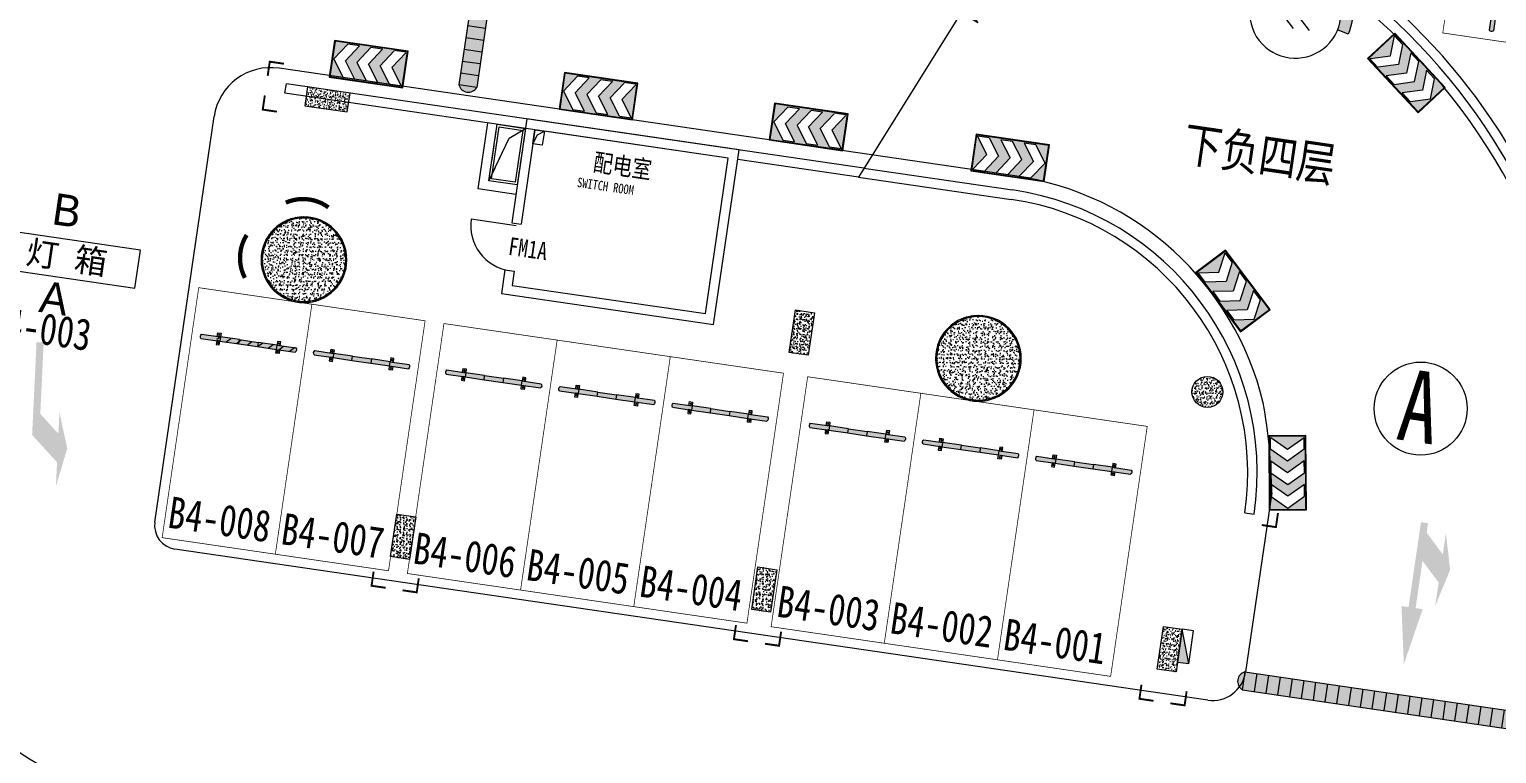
# Model space of a CAD drawing. Header units: inches. Extents: x -414268 to 632271, y -366004 to 318730.
# Drawn here: x -86079 to -55293, y 151949 to 167147 of the extents above; entities that cross this region are included whole.
import ezdxf
from ezdxf.enums import TextEntityAlignment as Align

# ---------------------------------------------------------------- set-up
doc = ezdxf.new("R2010")
doc.units = ezdxf.units.IN
doc.header["$LTSCALE"] = 1200
doc.header["$MEASUREMENT"] = 0
doc.linetypes.add('HIDDEN', pattern=[0.375, 0.25, -0.125])
doc.layers.get('0').update_dxf_attribs({"linetype": 'CONTINUOUS', "lineweight": 0})
for name, color, linetype, lineweight in [('0--PAI--', 7, 'CONTINUOUS', 0), ('0--PAI--BLACK', 7, 'CONTINUOUS', 0), ('0--PAI--BLUE', 5, 'CONTINUOUS', 0), ('0--PAI--HUANG', 40, 'CONTINUOUS', 0), ('0--弧型立面标', 7, 'CONTINUOUS', 0), ('0--挡车架', 7, 'CONTINUOUS', 0), ('0--灯箱编号', 3, 'CONTINUOUS', 0), ('0--立面标', 7, 'CONTINUOUS', 0), ('0--路缘线', 1, 'CONTINUOUS', 0), ('0--转弯箭头', 7, 'CONTINUOUS', 0), ('0－－增加车位', 6, 'CONTINUOUS', 0), ('0－－直行转弯箭头', 7, 'CONTINUOUS', 0), ('0－－车位', 4, 'CONTINUOUS', 0), ('0－－车位号码', 7, 'CONTINUOUS', 0), ('7', 7, 'CONTINUOUS', 0), ('COL-GRID-UG-1_8A_200701111', 7, 'CONTINUOUS', 0), ('COL-GRID-UG-1_8A_200701112', 7, 'CONTINUOUS', 0), ('COL-GRID-UG-1_8A_200701113', 7, 'CONTINUOUS', 0), ('COL-GRID-UG-1_8A_200701115', 7, 'CONTINUOUS', 0), ('COL-GRID-UG-1_8A_200701116', 7, 'CONTINUOUS', 0), ('EN-TEXT', 7, 'CONTINUOUS', 0), ('HY消火栓', 7, 'CONTINUOUS', 0), ('LEE-KT1', 7, 'CONTINUOUS', 0), ('LTP-UG4$0$A-ANNO-SYMB-100', 7, 'CONTINUOUS', 0), ('PUB_TEXT', 7, 'CONTINUOUS', 0), ('WALL', 7, 'CONTINUOUS', 0), ('WINDOW', 7, 'CONTINUOUS', 0), ('WINDOW_TEXT', 7, 'CONTINUOUS', 0), ('广角镜', 7, 'CONTINUOUS', 0)]:
    doc.layers.add(name, color=color, linetype=linetype, lineweight=lineweight)
doc.styles.add('-宋体', font='', dxfattribs={"width": 0.8})
doc.styles.add('-黑体', font='simhei.ttf', dxfattribs={"width": 0.8})
doc.styles.add('SIMPLEX', font='SIMPLEX.SHX')
doc.styles.add('方正大黑', font='', dxfattribs={"width": 0.8})
doc.styles.get('-宋体').set_extended_font_data('SimSun')
doc.styles.get('方正大黑').set_extended_font_data('FZDaHei-B02S')

# ---------------------------------------------------------------- blocks, each defined once
blk = doc.blocks.new('COL-GRID-UG-1.8a 20070111$0$.8')
at = {"layer": 'COL-GRID-UG-1_8A_200701112'}
h = blk.add_hatch(dxfattribs=at)
h.set_pattern_fill('AR-CONC', color=251, scale=0.02, angle=8.3206, style=0)
h.set_pattern_definition([(50, (-65.09035, -5.26929), (0.14345204, -0.01255043), [0.015, -0.165]), (355, (-65.09035, -5.26929), (-0.02775027, 0.15043843), [0.012, -0.132]), (100.4514, (-65.0784, -5.27034), (0.11570188, 0.1378879), [0.01274804, -0.14022842]), (46.1842, (-65.09035, -5.2293), (0.2134482, -0.0331038), [0.0225, -0.2475]), (96.6356, (-65.07256, -5.23205), (0.18693254, 0.1948236), [0.01912206, -0.2103426]), (351.1842, (-65.09035, -5.2293), (0.1869324, 0.1948237), [0.018, -0.198]), (21, (-65.07035, -5.23929), (0.1193814, -0.08052378), [0.015, -0.165]), (326, (-65.07035, -5.23929), (0.04866307, 0.14503), [0.012, -0.132]), (71.4514, (-65.0604, -5.246), (0.16804453, 0.0645061), [0.01274804, -0.14022842]), (37.5, (-65.09035, -5.26929), (0.00243197, 0.06657877), [0, -0.1304, 0, -0.134, 0, -0.1325]), (7.5, (-65.09035, -5.26929), (0.05261391, 0.07888234), [0, -0.0764, 0, -0.1274, 0, -0.0505]), (327.5, (-65.13495, -5.26929), (0.106764487, -0.004510974), [0, -0.05, 0, -0.156, 0, -0.207]), (317.5, (-65.15495, -5.26929), (0.11663723, 0.020021), [0, -0.065, 0, -0.1036, 0, -0.147])])
h.paths.add_polyline_path([(0.45, -0.2), (-0.45, -0.2), (-0.45, 0.2), (0.45, 0.2)])
at = {"layer": 'COL-GRID-UG-1_8A_200701113'}
blk.add_lwpolyline([(0.45, -0.2), (-0.45, -0.2), (-0.45, 0.2), (0.45, 0.2)], close=True, dxfattribs=at)
blk = doc.blocks.new('COL-GRID-UG-1.8a 20070111$0$.65')
at = {"layer": 'COL-GRID-UG-1_8A_200701112'}
h = blk.add_hatch(dxfattribs=at)
h.set_pattern_fill('AR-CONC', color=251, scale=0.02, angle=-71.4592, style=0)
h.set_pattern_definition([(330.22017, (9.78091, -53.02195), (0.01310158, -0.14340275), [0.015, -0.165]), (275.22017, (9.78091, -53.02195), (0.1431277, 0.05400243), [0.012, -0.132]), (20.67157, (9.782, -53.0339), (0.1562292, -0.08940044), [0.01274804, -0.14022842]), (326.40437, (9.82028, -53.01485), (0.0052938, -0.2159351), [0.0225, -0.2475]), (16.85577, (9.82072, -53.03285), (0.2249, -0.14939874), [0.0191221, -0.2103426]), (271.40437, (9.82028, -53.01485), (0.2249001, -0.1493986), [0.018, -0.198]), (301.22017, (9.81398, -53.03631), (-0.05806414, -0.13177464), [0.015, -0.165]), (246.22017, (9.81398, -53.03631), (0.1513632, -0.0221581), [0.012, -0.132]), (351.67157, (9.80915, -53.04729), (0.09329894, -0.1539328), [0.01274804, -0.14022842]), (317.72017, (9.78091, -53.02195), (0.065953887, 0.00941977), [0, -0.1304, 0, -0.134, 0, -0.1325]), (287.72017, (9.78091, -53.02195), (0.08696608, -0.037782905), [0, -0.0764, 0, -0.1274, 0, -0.0505]), (247.72017, (9.773, -52.978057), (0.01450395, -0.105870865), [0, -0.05, 0, -0.156, 0, -0.207]), (237.72017, (9.76945, -52.95837), (0.04039841, -0.11123423), [0, -0.065, 0, -0.1036, 0, -0.147])])
edge = h.paths.add_edge_path()
edge.add_arc((0, 0), 0.325, 8.3206, 368.3206)
at = {"layer": 'COL-GRID-UG-1_8A_200701113'}
blk.add_circle((0, 0), 0.325, dxfattribs=at)
blk = doc.blocks.new('COL-GRID-UG-1.8a 20070111$0$COL_1.8')
at = {"layer": 'COL-GRID-UG-1_8A_200701116'}
h = blk.add_hatch(dxfattribs=at)
h.set_pattern_fill('STEEL', color=256, scale=0.5, style=0)
h.set_pattern_definition([(315, (21.45, -21.45), (-0.04419417, -0.04419417), []), (315, (21.45, -21.48125), (-0.04419417, -0.04419417), [])])
edge = h.paths.add_edge_path(flags=16)
edge.add_arc((0, 0), 0.875, 0, 360)
edge = h.paths.add_edge_path()
edge.add_arc((0, 0), 0.9, 0, 360)
h = blk.add_hatch(dxfattribs=at)
h.set_pattern_fill('AR-CONC', color=256, scale=0.025, style=0)
h.set_pattern_definition([(310, (21.45, -21.45), (0.17931505, 0.015688), [0.01875, -0.20625]), (5, (21.45, -21.45), (-0.0346878, -0.188048), [0.015, -0.165]), (259.5486, (21.46494, -21.4487), (0.1446273, -0.1723599), [0.015935, -0.1752855]), (313.8158, (21.45, -21.5), (0.2668103, 0.0413798), [0.028125, -0.309375]), (263.3644, (21.47223, -21.49655), (0.2336657, -0.2435295), [0.0239026, -0.2629282]), (8.8158, (21.45, -21.5), (0.2336655, -0.2435297), [0.0225, -0.2475]), (339, (21.475, -21.4875), (0.14922676, 0.1006547), [0.01875, -0.20625]), (34, (21.475, -21.4875), (0.0608288, -0.1812875), [0.015, -0.165]), (288.5486, (21.48744, -21.47911), (0.2100557, -0.0806326), [0.015935, -0.1752855]), (322.5, (21.45, -21.45), (0.00303996, -0.08322346), [0, -0.163, 0, -0.1675, 0, -0.165625]), (352.5, (21.45, -21.45), (0.06576738, -0.09860293), [0, -0.0955, 0, -0.15925, 0, -0.063125]), (32.5, (21.39425, -21.45), (0.13345561, 0.00563872), [0, -0.0625, 0, -0.195, 0, -0.25875]), (42.5, (21.36925, -21.45), (0.14579654, -0.02502625), [0, -0.08125, 0, -0.1295, 0, -0.18375])])
edge = h.paths.add_edge_path()
edge.add_arc((0, 0), 0.875, 0, 360)
at = {"layer": 'COL-GRID-UG-1_8A_200701115'}
for radius in [0.9, 0.875]:
    blk.add_circle((0, 0), radius, dxfattribs=at)
blk = doc.blocks.new('HY')
for p, q in [((0, 0), (0.24, 0)), ((0, 0), (0.24, -0.7)), ((0, 0), (0, -0.7)), ((0.24, 0), (0.24, -0.7)), ((0, -0.7), (0.24, -0.7))]:
    blk.add_line(p, q)
blk.add_solid([(0, 0), (0.24, 0), (0.24, -0.7)])
blk = doc.blocks.new('_DBLK')
blk.add_line((-0.45, 0), (-0.45, -0.95))
blk.add_arc((-0.45, 0), 0.95, 270, 0)
at = {"layer": 'WINDOW_TEXT', "style": 'SIMPLEX', "flags": 9}
blk.add_attdef('A', text='', height=1, dxfattribs=at).set_placement((0, 1.5), align=Align.MIDDLE)
blk = doc.blocks.new('A$C6F4820FC')
at = {"layer": '0--挡车架'}
h = blk.add_hatch(color=256, dxfattribs=at)
h.paths.add_polyline_path([(2018, 79, 0.395204), (2018, 169), (1617, 169), (1617, 79), (1684, 79)])
h.paths.add_polyline_path([(819, 169), (819, 79), (1217, 79), (1217, 169)])
h.paths.add_polyline_path([(418, 79), (418, 169), (351, 169), (18, 169, 0.395204), (18, 79)])
h = blk.add_hatch(color=256, dxfattribs=at)
h.paths.add_polyline_path([(1617, 169), (1684, 169), (1684, 249), (1617, 249)])
h.paths.add_polyline_path([(1639, 209, -1), (1663, 209, -1)], flags=16)
h.paths.add_polyline_path([(1617, 0), (1684, 0), (1684, 79), (1617, 79)])
h.paths.add_polyline_path([(1639, 40, -1), (1663, 40, -1)], flags=16)
h.paths.add_polyline_path([(351, 249), (351, 169), (418, 169), (418, 249)])
h.paths.add_polyline_path([(397, 209, 1), (372, 209, 1)], flags=16)
h.paths.add_polyline_path([(418, 79), (351, 79), (351, 0), (418, 0)])
h.paths.add_polyline_path([(372, 40, -1), (397, 40, -1)], flags=16)
h = blk.add_hatch(color=40, dxfattribs=at)
h.paths.add_polyline_path([(1217, 169), (1217, 79), (1617, 79), (1617, 169)])
h.paths.add_polyline_path([(819, 79), (819, 169), (418, 169), (418, 79)])
for p, q in [((18, 169), (418, 169)), ((18, 79), (418, 79)), ((819, 169), (1217, 169)), ((819, 79), (1217, 79)), ((1617, 169), (2018, 169)), ((1617, 79), (2018, 79))]:
    blk.add_line(p, q, dxfattribs=at)
for points in [[(418, 169), (351, 169), (351, 249), (418, 249)], [(418, 79), (351, 79), (351, 0), (418, 0)], [(1617, 169), (1684, 169), (1684, 249), (1617, 249)], [(1617, 79), (1684, 79), (1684, 0), (1617, 0)]]:
    blk.add_lwpolyline(points, close=True, dxfattribs=at)
at = {"layer": '0--挡车架', "color": 0}
for points in [[(819, 169), (819, 79), (418, 79), (418, 169)], [(1617, 169), (1617, 79), (1217, 79), (1217, 169)]]:
    blk.add_lwpolyline(points, close=True, dxfattribs=at)
at = {"layer": '0--挡车架'}
for centre in [(385, 209), (385, 40), (1651, 209), (1651, 40)]:
    blk.add_circle(centre, 12.1, dxfattribs=at)
for centre, start, end in [((66, 124), 136.8717, 223.1283), ((1970, 124), 316.8717, 43.1283)]:
    blk.add_arc(centre, 65.8, start, end, dxfattribs=at)
blk = doc.blocks.new('A$C001A7B1A')
at = {"layer": '0－－车位', "const_width": 15}
blk.add_lwpolyline([(2407, 5308), (7, 5308), (7, 7), (2407, 7)], close=True, dxfattribs=at)
at = {"layer": '0--挡车架'}
blk.add_blockref('A$C6F4820FC', (190, 883), dxfattribs=at)
blk = doc.blocks.new('A$C5703102E')
at = {"layer": '0--PAI--BLUE'}
h = blk.add_hatch(color=5, dxfattribs=at)
h.paths.add_polyline_path([(220, 300), (410, 569), (220, 569), (30, 300), (220, 30), (410, 30)], flags=16)
h.paths.add_polyline_path([(10, 10), (1189, 10), (1189, 589), (10, 589)])
h.paths.add_polyline_path([(410, 300), (600, 30), (790, 30), (600, 300), (790, 569), (600, 569)], flags=16)
h.paths.add_polyline_path([(1169, 30), (979, 30), (790, 300), (979, 569), (1169, 569), (979, 300)], flags=16)
at = {"layer": '0--PAI--'}
for p, q in [((789, 300), (979, 569)), ((1169, 569), (979, 300)), ((979, 30), (789, 300)), ((979, 300), (1169, 30))]:
    blk.add_line(p, q, dxfattribs=at)
for points in [[(0, 0), (1199, 0), (1199, 599), (0, 599)], [(10, 10), (1189, 10), (1189, 589), (10, 589)], [(220, 300), (410, 569), (220, 569), (30, 300), (220, 30), (410, 30)], [(410, 300), (599, 30), (789, 30), (599, 300), (789, 569), (599, 569)]]:
    blk.add_lwpolyline(points, close=True, dxfattribs=at)
for points in [[(1169, 579), (979, 579)], [(979, 30), (1169, 30)]]:
    blk.add_lwpolyline(points, dxfattribs=at)
blk = doc.blocks.new('A$C78C42253')
at = {"layer": '0--PAI--BLACK'}
h = blk.add_hatch(color=256, dxfattribs=at)
h.paths.add_polyline_path([(5875, 0, 0.657895), (5875, 380)])
h.paths.add_polyline_path([(5375, 0), (5625, 0), (5625, 380), (5375, 380)])
h.paths.add_polyline_path([(4875, 0), (5125, 0), (5125, 380), (4875, 380)])
h.paths.add_polyline_path([(4625, 380), (4375, 380), (4375, 0), (4625, 0)])
h.paths.add_polyline_path([(3875, 0), (4125, 0), (4125, 380), (3875, 380)])
h.paths.add_polyline_path([(3375, 0), (3625, 0), (3625, 380), (3375, 380)])
h.paths.add_polyline_path([(2875, 0), (3125, 0), (3125, 380), (2875, 380)])
h.paths.add_polyline_path([(2375, 0), (2625, 0), (2625, 380), (2375, 380)])
h.paths.add_polyline_path([(2125, 380), (1875, 380), (1875, 0), (2125, 0)])
h.paths.add_polyline_path([(1375, 0), (1625, 0), (1625, 380), (1375, 380)])
h.paths.add_polyline_path([(875, 0), (1125, 0), (1125, 380), (875, 380)])
h.paths.add_polyline_path([(375, 0), (625, 0), (625, 380), (375, 380)])
h.paths.add_polyline_path([(125, 0), (125, 380, 0.657895)])
at = {"layer": '0--PAI--HUANG'}
h = blk.add_hatch(color=40, dxfattribs=at)
h.paths.add_polyline_path([(5625, 0), (5875, 0), (5875, 380), (5625, 380)])
h.paths.add_polyline_path([(5125, 0), (5375, 0), (5375, 380), (5125, 380)])
h.paths.add_polyline_path([(4875, 380), (4625, 380), (4625, 0), (4875, 0)])
h.paths.add_polyline_path([(4375, 380), (4125, 380), (4125, 0), (4375, 0)])
h.paths.add_polyline_path([(3875, 380), (3625, 380), (3625, 0), (3875, 0)])
h.paths.add_polyline_path([(3375, 380), (3125, 380), (3125, 0), (3375, 0)])
h.paths.add_polyline_path([(2625, 0), (2875, 0), (2875, 380), (2625, 380)])
h.paths.add_polyline_path([(2375, 380), (2125, 380), (2125, 0), (2375, 0)])
h.paths.add_polyline_path([(1875, 380), (1625, 380), (1625, 0), (1875, 0)])
h.paths.add_polyline_path([(1375, 380), (1125, 380), (1125, 0), (1375, 0)])
h.paths.add_polyline_path([(625, 0), (875, 0), (875, 380), (625, 380)])
h.paths.add_polyline_path([(375, 380), (125, 380), (125, 0), (375, 0)])
for p, q in [((125, 380), (125, 0)), ((125, 380), (5875, 380)), ((375, 380), (375, 0)), ((625, 380), (625, 0)), ((875, 380), (875, 0)), ((1125, 380), (1125, 0)), ((1375, 380), (1375, 0)), ((1625, 380), (1625, 0)), ((1875, 380), (1875, 0)), ((2125, 380), (2125, 0)), ((2375, 380), (2375, 0)), ((2625, 380), (2625, 0)), ((2875, 380), (2875, 0)), ((3125, 380), (3125, 0)), ((3375, 380), (3375, 0)), ((3625, 380), (3625, 0)), ((3875, 380), (3875, 0)), ((4125, 380), (4125, 0)), ((4375, 380), (4375, 0)), ((4625, 380), (4625, 0)), ((4875, 380), (4875, 0)), ((5125, 380), (5125, 0)), ((5375, 380), (5375, 0)), ((5625, 380), (5625, 0)), ((5875, 380), (5875, 0)), ((125, 0), (5875, 0))]:
    blk.add_line(p, q)
for centre, start, end in [((207, 190), 113.3186, 246.6814), ((5793, 190), 293.3186, 66.6814)]:
    blk.add_arc(centre, 207, start, end)
blk = doc.blocks.new('A$C611C3372')
at = {"layer": '7'}
blk.add_hatch(color=256, dxfattribs=at).paths.add_polyline_path([(87, 300), (0, 250, 0.57722), (866, 250), (779, 300, -0.57735)])
for points in [[(333, 600), (533, 600)], [(233, 500), (633, 500)], [(333, 400), (533, 400)]]:
    blk.add_lwpolyline(points, dxfattribs=at)
blk.add_lwpolyline([(87, 300), (0, 250, 0.57722), (866, 250), (779, 300)], format="xyb", dxfattribs=at)
blk.add_circle((433, 500), 400, dxfattribs=at)
blk = doc.blocks.new('A$C7F7E4F65')
at = {"layer": '0--PAI--BLACK'}
h = blk.add_hatch(color=256, dxfattribs=at)
h.paths.add_polyline_path([(6875, 0, 0.657895), (6875, 380)])
h.paths.add_polyline_path([(6375, 380), (6375, 0), (6625, 0), (6625, 380)])
h.paths.add_polyline_path([(6125, 380), (5875, 380), (5875, 0), (6125, 0)])
h.paths.add_polyline_path([(5625, 380), (5375, 380), (5375, 0), (5625, 0)])
h.paths.add_polyline_path([(5125, 380), (4875, 380), (4875, 0), (5125, 0)])
h.paths.add_polyline_path([(4375, 0), (4625, 0), (4625, 380), (4375, 380)])
h.paths.add_polyline_path([(3875, 0), (4125, 0), (4125, 380), (3875, 380)])
h.paths.add_polyline_path([(3625, 380), (3375, 380), (3375, 0), (3625, 0)])
h.paths.add_polyline_path([(2875, 0), (3125, 0), (3125, 380), (2875, 380)])
h.paths.add_polyline_path([(2625, 380), (2375, 380), (2375, 0), (2625, 0)])
h.paths.add_polyline_path([(2125, 380), (1875, 380), (1875, 0), (2125, 0)])
h.paths.add_polyline_path([(1375, 0), (1625, 0), (1625, 380), (1375, 380)])
h.paths.add_polyline_path([(875, 0), (1125, 0), (1125, 380), (875, 380)])
h.paths.add_polyline_path([(375, 0), (625, 0), (625, 380), (375, 380)])
h.paths.add_polyline_path([(125, 380, 0.657895), (125, 0)])
at = {"layer": '0--PAI--HUANG'}
h = blk.add_hatch(color=40, dxfattribs=at)
h.paths.add_polyline_path([(6625, 0), (6875, 0), (6875, 380), (6625, 380)])
h.paths.add_polyline_path([(6375, 380), (6125, 380), (6125, 0), (6375, 0)])
h.paths.add_polyline_path([(5625, 0), (5875, 0), (5875, 380), (5625, 380)])
h.paths.add_polyline_path([(5125, 0), (5375, 0), (5375, 380), (5125, 380)])
h.paths.add_polyline_path([(4875, 380), (4625, 380), (4625, 0), (4875, 0)])
h.paths.add_polyline_path([(4125, 0), (4375, 0), (4375, 380), (4125, 380)])
h.paths.add_polyline_path([(3625, 0), (3875, 0), (3875, 380), (3625, 380)])
h.paths.add_polyline_path([(3125, 0), (3375, 0), (3375, 380), (3125, 380)])
h.paths.add_polyline_path([(2625, 0), (2875, 0), (2875, 380), (2625, 380)])
h.paths.add_polyline_path([(2375, 380), (2125, 380), (2125, 0), (2375, 0)])
h.paths.add_polyline_path([(1875, 380), (1625, 380), (1625, 0), (1875, 0)])
h.paths.add_polyline_path([(1125, 0), (1375, 0), (1375, 380), (1125, 380)])
h.paths.add_polyline_path([(875, 380), (625, 380), (625, 0), (875, 0)])
h.paths.add_polyline_path([(375, 380), (125, 380), (125, 0), (375, 0)])
for p, q in [((125, 380), (6875, 380)), ((125, 380), (125, 0)), ((375, 380), (375, 0)), ((625, 380), (625, 0)), ((875, 380), (875, 0)), ((1125, 380), (1125, 0)), ((1375, 380), (1375, 0)), ((1625, 380), (1625, 0)), ((1875, 380), (1875, 0)), ((2125, 380), (2125, 0)), ((2375, 380), (2375, 0)), ((2625, 380), (2625, 0)), ((2875, 380), (2875, 0)), ((3125, 380), (3125, 0)), ((3375, 380), (3375, 0)), ((3625, 380), (3625, 0)), ((3875, 380), (3875, 0)), ((4125, 380), (4125, 0)), ((4375, 380), (4375, 0)), ((4625, 380), (4625, 0)), ((4875, 380), (4875, 0)), ((5125, 380), (5125, 0)), ((5375, 380), (5375, 0)), ((5625, 380), (5625, 0)), ((5875, 380), (5875, 0)), ((5875, 380), (5875, 0)), ((6125, 380), (6125, 0)), ((6375, 380), (6375, 0)), ((6625, 380), (6625, 0)), ((6875, 380), (6875, 0)), ((125, 0), (6875, 0))]:
    blk.add_line(p, q)
for centre, start, end in [((207, 190), 113.3186, 246.6814), ((6793, 190), 293.3186, 66.6814)]:
    blk.add_arc(centre, 207, start, end)
blk = doc.blocks.new('A$C7C86658F')
at = {"lineweight": 0, "ltscale": 5}
blk.add_lwpolyline([(-6107, 112213), (-3107, 112213), (-3107, 113013), (-6107, 113013)], close=True, dxfattribs=at)
at = {"layer": 'PUB_TEXT', "style": '-宋体'}
blk.add_text('灯 箱', height=500, dxfattribs=at).set_placement((-5467, 112392))
blk = doc.blocks.new('A$C05C00BD5')
blk.add_blockref('A$C7C86658F', (15918, -1756))
at = {"color": 1, "style": '方正大黑'}
for s, p in [('B', (10869, 111531)), ('A', (10869, 109671))]:
    blk.add_text(s, height=662, dxfattribs=at).set_placement(p)

msp = doc.modelspace()

# ---------------------------------------------------------------- hatches: boundary and pattern name
at = {"layer": '0--转弯箭头'}
msp.add_hatch(color=256, dxfattribs=at).paths.add_polyline_path([(-85283.7, 158351.3), (-85521.6, 157561.7), (-85497.8, 158061.2), (-86020.9, 158636.7), (-85992.3, 159236), (-85928, 160584.5), (-85778.2, 160577.4), (-85849.7, 159079.1), (-85469.2, 158660.5), (-85447.7, 159110)])
at = {"layer": '0－－增加车位'}
h = msp.add_hatch(dxfattribs=at)
h.set_pattern_fill('ANSI31', color=256, scale=100, style=0)
h.set_pattern_definition([(36.6794, (-483932.85, 244804.85), (-94.82722, 127.315986), [])])
h.paths.add_polyline_path([(-82525, 161725.9), (-83291.9, 156481.7), (-80917.2, 156134.4), (-80150.2, 161378.6)])
h.paths.add_polyline_path([(-82370.2, 160738.1, 0.4334818), (-82465.3, 160752)], flags=16)
h.paths.add_polyline_path([(-82124, 160782.3), (-82057.7, 160772.7), (-82069.2, 160694.1), (-81672.5, 160636.1), (-81279, 160578.5), (-80882.4, 160520.5), (-80870.9, 160599.1), (-80804.6, 160589.4), (-80816.1, 160510.8), (-80581.4, 160476.5, -2.5303365), (-80594.4, 160387.4), (-80829.1, 160421.8), (-80840.6, 160343.2), (-80906.9, 160352.9), (-80895.4, 160431.5), (-81292.1, 160489.5), (-81685.6, 160547), (-82082.2, 160605), (-82093.7, 160526.5), (-82160, 160536.2), (-82148.5, 160614.7)], flags=16)
h.paths.add_polyline_path([(-82525, 161725.9), (-80150.2, 161378.6), (-80917.2, 156134.4), (-83291.9, 156481.7)])
h.paths.add_polyline_path([(-82954.9, 156559.1), (-81066.6, 156283), (-80849.6, 157767.2), (-82737.8, 158043.4)], flags=24)
at = {"layer": '0－－直行转弯箭头'}
msp.add_hatch(color=256, dxfattribs=at).paths.add_polyline_path([(-56582.5, 155044.3), (-56510.1, 155539.1), (-56848, 155992.7), (-56992.7, 155003.3), (-56844.3, 154981.6), (-57240.6, 153826.7), (-57289.6, 155046.7), (-57141.1, 155025), (-56880.7, 156806), (-56732.2, 156784.3), (-56761.2, 156586.4), (-56423.3, 156132.7), (-56358.2, 156578), (-56268.8, 155807)])

# ---------------------------------------------------------------- linework, layer by layer
for p, q in [((-80715.3, 165807), (-80686.4, 166004.9)), ((-68567.5, 164232.5), (-80686.4, 166004.9)), ((-75372.5, 165025.6), (-80715.3, 165807)), ((-71415, 164446.8), (-75174.6, 164996.6)), ((-68683.1, 164047.3), (-71217.1, 164417.9))]:
    msp.add_line(p, q)
at = {"layer": '0--弧型立面标', "const_width": 90}
for points in [[(-79803.4, 163411.2, 0.2679492), (-80697.8, 163511.6, 0.2679492)], [(-81519.1, 162832, 0.2679492), (-81556.9, 161932.8, 0.2679492)]]:
    msp.add_lwpolyline(points, format="xyb", dxfattribs=at)
at = {"layer": '0--立面标', "const_width": 40}
for points in [[(-80738.1, 166425), (-81035, 166468.4), (-81078.4, 166171.6)], [(-80885.2, 165419.3), (-81182.1, 165462.7), (-81138.6, 165759.6)], [(-60221.2, 156746.1), (-59924.3, 156702.7), (-59880.9, 156999.5)], [(-78602.3, 155428.7), (-78899.1, 155472.1), (-78855.7, 155769)], [(-78248.3, 155376.9), (-77951.4, 155333.5), (-77908, 155630.3)], [(-70999.8, 154307.7), (-71296.6, 154351.1), (-71253.2, 154647.9)], [(-70645.8, 154255.9), (-70348.9, 154212.5), (-70305.5, 154509.3)], [(-62491.2, 153056.9), (-62788.1, 153100.4), (-62744.7, 153397.2)], [(-62137.2, 153005.2), (-61840.4, 152961.8), (-61797, 153258.6)]]:
    msp.add_lwpolyline(points, dxfattribs=at)
at = {"layer": '0--路缘线'}
for p, q in [((-66400.2, 164218.7), (-80840.9, 166330.7)), ((-83446.4, 156807.5), (-82201.9, 165317)), ((-60010.7, 157422.5), (-60560.6, 153662.5)), ((-61354.6, 153071.2), (-83024, 156240.4))]:
    msp.add_line(p, q, dxfattribs=at)
for points in [[(-53651.5, 155987.2, 0.4197703), (-64478.9, 170405.8), (-64695.5, 170437.5)], [(-60191.4, 159312.7, 0.3064745), (-65405.1, 164073.2), (-66400.2, 164218.7)]]:
    msp.add_lwpolyline(points, format="xyb", dxfattribs=at)
for centre, radius, start, end in [((-81014.5, 165143.3), 1200, 81.6794, 171.6794), ((-71487.8, 157279), 11478, 0.71673, 10.20594), ((-82951.7, 156735.1), 500, 171.6794, 261.6794), ((-83287.1, 156467.3), 6200, 181.80368, 261.6794), ((-83287.1, 156467.3), 5400, 181.80368, 261.6794), ((-61253.3, 153763.8), 700, 261.6794, 351.6794)]:
    msp.add_arc(centre, radius, start, end, dxfattribs=at)
at = {"layer": 'LEE-KT1'}
for p, q in [((-76011.3, 164865.9), (-75669.3, 165069)), ((-76436.6, 163968.5), (-76011.3, 164865.9))]:
    msp.add_line(p, q, dxfattribs=at)
at = {"layer": 'LEE-KT1', "linetype": 'HIDDEN'}
for p, q in [((-76011.3, 164865.9), (-75669.3, 165069)), ((-76436.6, 163968.5), (-76011.3, 164865.9)), ((-75514.8, 164743.2), (-75416.2, 164934)), ((-75416.2, 164934), (-75273.5, 165011.1))]:
    msp.add_line(p, q, dxfattribs=at)
at = {"layer": 'LEE-KT1'}
msp.add_lwpolyline([(-75871.9, 163683.7), (-76663.5, 163799.5), (-76460.9, 165184.8)], dxfattribs=at)
for points in [[(-76263, 165155.8), (-75669.3, 165069), (-75843, 163881.6), (-76436.6, 163968.5)], [(-76220.8, 165099.1), (-75726, 165026.8), (-75885.2, 163938.3), (-76379.9, 164010.7)]]:
    msp.add_lwpolyline(points, close=True, dxfattribs=at)
at = {"layer": 'LEE-KT1', "linetype": 'HIDDEN'}
for points in [[(-76263, 165155.8), (-75669.3, 165069), (-75843, 163881.6), (-76436.6, 163968.5)], [(-75471.4, 165040.1), (-75273.5, 165011.1), (-75316.9, 164714.3), (-75514.8, 164743.2)]]:
    msp.add_lwpolyline(points, close=True, dxfattribs=at)
at = {"layer": 'LTP-UG4$0$A-ANNO-SYMB-100'}
msp.add_lwpolyline([(-64522.1, 170715.3), (-66434.7, 167650.3), (-66177.9, 167283.4), (-66527.6, 167501.6), (-66877.2, 167719.8), (-66620.4, 167352.8), (-68683.1, 164047.3)], dxfattribs=at)
at = {"layer": 'PUB_TEXT', "color": 6}
msp.add_circle((-56887.6, 159189.1), 976.4, dxfattribs=at)
at = {"layer": 'WALL'}
for p, q in [((-75640.4, 165266.9), (-75958.7, 163090.1)), ((-75471.4, 165040.1), (-75760.8, 163061.1)), ((-71188.2, 164615.8), (-75640.4, 165266.9)), ((-71415, 164446.8), (-75471.4, 165040.1)), ((-71892.6, 161181.5), (-71415, 164446.8)), ((-71723.6, 160954.7), (-71188.2, 164615.8)), ((-68567.5, 164232.5), (-65448.5, 163776.3)), ((-68683.1, 164047.3), (-65477.4, 163578.4)), ((-75958.7, 163090.1), (-75760.8, 163061.1)), ((-76103.4, 162100.6), (-76175.8, 161605.8)), ((-76103.4, 162100.6), (-75905.6, 162071.6)), ((-75905.6, 162071.6), (-75949, 161774.8)), ((-75949, 161774.8), (-71892.6, 161181.5)), ((-76175.8, 161605.8), (-71723.6, 160954.7)), ((-60577.8, 157000.2), (-60379.9, 156971.2))]:
    msp.add_line(p, q, dxfattribs=at)
msp.add_lwpolyline([(-53453.6, 155958.2, 0.4142136), (-64435.5, 170702.6), (-64522.1, 170715.3)], format="xyb", dxfattribs=at)
for centre, radius, start, end in [((-66316.8, 157839.5), 13200, 351.6794, 71.69285), ((-66316.8, 157839.5), 5800, 351.6794, 81.6794), ((-66316.8, 157839.5), 6000, 351.6794, 81.6794), ((-83287.1, 156467.3), 6000, 181.80368, 261.6794), ((-83287.1, 156467.3), 5800, 181.80368, 261.6794)]:
    msp.add_arc(centre, radius, start, end, dxfattribs=at)

# ---------------------------------------------------------------- block references
for name, p, rotation in [('A$C78C42253', (-76217, 171794), 261.6793996840337), ('A$C001A7B1A', (-56082.2, 169453.7), 261.6793996638116), ('A$C05C00BD5', (-112524.5, 54278.5), 351.6793996836047), ('A$C7F7E4F65', (-60753.7, 153306.7), 351.6793996836047)]:
    msp.add_blockref(name, p, dxfattribs=dict(rotation=rotation))
at = {"xscale": -1, "rotation": 171.6793996836047}
for p in [(-82531.3, 161734.4), (-80156.6, 161387.1), (-77386, 160981.9), (-75011.3, 160634.6), (-72636.6, 160287.3), (-69754.7, 159865.8), (-67380, 159518.5), (-65005.2, 159171.2)]:
    msp.add_blockref('A$C001A7B1A', p, dxfattribs=at)
at = {"layer": '7', "yscale": 1.299999999991996, "zscale": 1.3}
for p, xscale, rotation in [((-79788.4, 166144.9), 1.299999999959486, 351.6793996836047), ((-56370.4, 165925.6), 1.299999999998913, 132.8761912467102), ((-74964.7, 165471.3), 1.299999999959486, 351.6793996836047), ((-70556.2, 164826.5), 1.299999999959486, 351.6793996836047), ((-64673.9, 164721.9), 1.299999999959486, 171.6793996834814), ((-60043.9, 161267.2), 1.300000000020014, 126.8947858074082), ((-59284.4, 157065.5), 1.300000000030554, 90.330221967053)]:
    msp.add_blockref('A$C5703102E', p, dxfattribs=dict(at, xscale=xscale, rotation=rotation))
at = {"layer": 'COL-GRID-UG-1_8A_200701111', "yscale": 1000.000000000002, "zscale": 1000}
for name, p, xscale, rotation in [('COL-GRID-UG-1.8a 20070111$0$.8', (-79824.8, 165676.8), -999.9999999999881, 171.6793996836047), ('COL-GRID-UG-1.8a 20070111$0$COL_1.8', (-80316.8, 162312.5), -999.9999999999881, 171.6793996836047), ('COL-GRID-UG-1.8a 20070111$0$.8', (-69871.7, 160784.9), 1000.000000000001, 81.67939968361085), ('COL-GRID-UG-1.8a 20070111$0$COL_1.8', (-66167.4, 160243.2), -999.9999999999881, 171.6793996836047), ('COL-GRID-UG-1.8a 20070111$0$.8', (-78236, 156500.2), 1000.000000000001, 81.67939968361085), ('COL-GRID-UG-1.8a 20070111$0$.8', (-70660.4, 155392.3), 1000.000000000001, 81.67939968361085), ('COL-GRID-UG-1.8a 20070111$0$.8', (-62151.8, 154141.6), 1000.000000000001, 81.67939968361085)]:
    msp.add_blockref(name, p, dxfattribs=dict(at, xscale=xscale, rotation=rotation))
at = {"layer": 'COL-GRID-UG-1_8A_200701112', "xscale": 999.999999999988, "yscale": 1000.000000000002, "zscale": 1000, "rotation": 351.6793996836047}
msp.add_blockref('COL-GRID-UG-1.8a 20070111$0$.65', (-61362.2, 159540.4), dxfattribs=at)
at = {"layer": 'HY消火栓', "xscale": 1000.000000000027, "yscale": 1000.000000000002, "zscale": 1000, "rotation": 171.6793996836641}
msp.add_blockref('HY', (-61752.6, 153830.5), dxfattribs=at)
at = {"layer": 'WINDOW', "xscale": 999.9999999999989, "yscale": 1000.000000000002, "zscale": 1000, "rotation": 261.6793996846085}
msp.add_blockref('_DBLK', (-75932.1, 162580.8), dxfattribs=at)
at = {"layer": '广角镜', "xscale": -2.400000004181913, "yscale": 2.399999998542626, "zscale": 2.4, "rotation": 127.4890315543626}
msp.add_blockref('A$C611C3372', (-59198.1, 169057.2), dxfattribs=at)

# ---------------------------------------------------------------- texts
at = {"layer": '0--灯箱编号', "color": 3, "style": '-黑体', "width": 0.8}
msp.add_text('B4-003', height=660, rotation=351.6794, dxfattribs=at).set_placement((-86966.8, 160710.7))
at = {"layer": '0－－车位号码', "style": '-黑体', "width": 0.8}
for s, p in [('B4-008', (-83199.4, 156696.2)), ('B4-007', (-80824.7, 156348.9)), ('B4-006', (-78054.2, 155943.7)), ('B4-005', (-75679.4, 155596.4)), ('B4-004', (-73304.7, 155249.1)), ('B4-003', (-70422.9, 154827.6)), ('B4-002', (-68048.1, 154480.3)), ('B4-001', (-65673.4, 154133))]:
    msp.add_text(s, height=660, rotation=351.6794, dxfattribs=at).set_placement(p)
at = {"layer": 'EN-TEXT', "insert": (-74566.7, 164040.1), "char_height": 200, "width": 6983.2, "attachment_point": 1, "rotation": 351.6794, "style": '-黑体'}
msp.add_mtext('SWITCH ROOM', dxfattribs=at)
at = {"layer": 'PUB_TEXT', "style": '-黑体', "width": 0.8}
for s, height, p in [('下负四层', 735, (-61908.5, 164397.1)), ('配电室', 375, (-74266.9, 164183.8))]:
    msp.add_text(s, height=height, rotation=351.6794, dxfattribs=at).set_placement(p)
at = {"layer": 'PUB_TEXT', "color": 220, "style": '-黑体', "width": 0.8}
msp.add_text('A', height=1500, rotation=351.6794, dxfattribs=at).set_placement((-57427.8, 158550.6))
at = {"layer": 'WINDOW_TEXT', "style": '-黑体', "width": 0.8}
msp.add_text('FM1A', height=375, rotation=351.6794, dxfattribs=at).set_placement((-76047.2, 162418.7))

doc.saveas('drawing.dxf')
